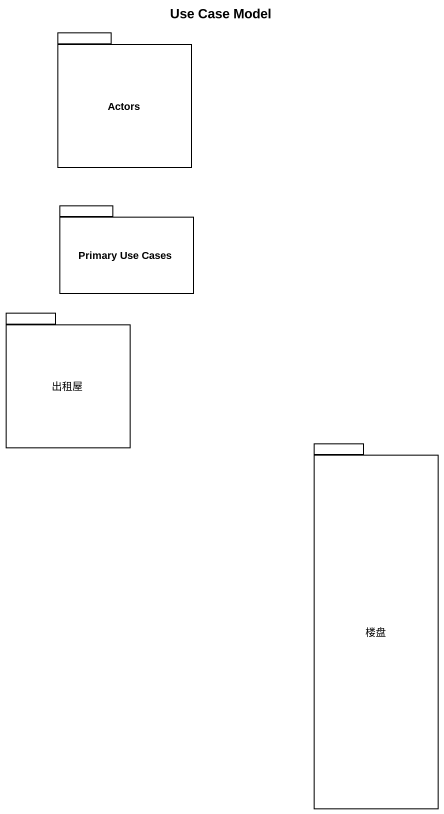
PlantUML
@startuml
title Use Case Model
package Actors {
}
package "Primary Use Cases" as Primary_Use_Cases {
}
package 出租屋 {
}
package 楼盘 {
}
@enduml
